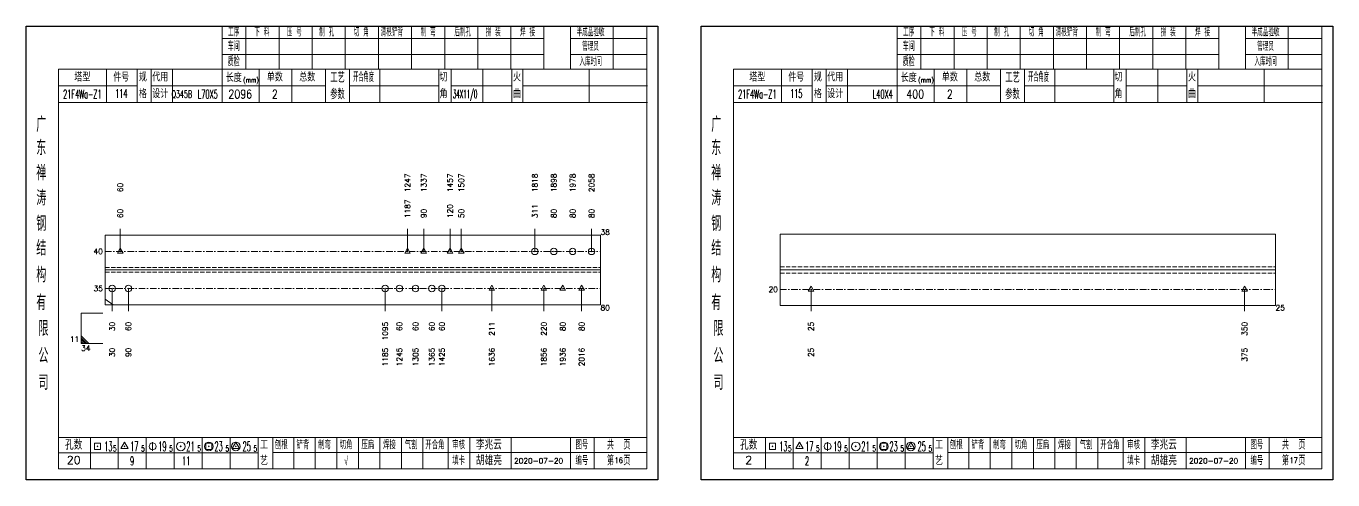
# Model space of a CAD drawing. Extents: x 1310 to 15542, y -76 to 8381.
# Drawn here: x 6198 to 6803, y 5794 to 6004 of the extents above; entities that cross this region are included whole.
import ezdxf
from ezdxf.enums import TextEntityAlignment as Align

# ---------------------------------------------------------------- set-up
doc = ezdxf.new("R2010")
doc.units = 0
doc.header["$MEASUREMENT"] = 0
doc.linetypes.add('一点画线', pattern=[5.2, 3, -1, 0.2, -1])
doc.linetypes.add('虚线', pattern=[2.75, 2, -0.75])
doc.layers.get('0').update_dxf_attribs({"linetype": 'CONTINUOUS', "lineweight": 25})
for name, color, linetype, lineweight in [('1', 7, 'CONTINUOUS', 25), ('4', 7, 'CONTINUOUS', 25), ('5', 7, 'CONTINUOUS', 25)]:
    doc.layers.add(name, color=color, linetype=linetype, lineweight=lineweight)
doc.styles.get("Standard").update_dxf_attribs({"font": 'simplex.shx', "width": 0.7, "height": 3, "bigfont": 'gbhzfs.shx'})

# ---------------------------------------------------------------- blocks, each defined once
blk = doc.blocks.new('孔17.5')
at = {"layer": '5', "color": 7, "linetype": 'Continuous', "lineweight": 13}
for p, q in [((0, 1), (-0.866, -0.5)), ((-0.1, -0.1), (0.1, 0.1)), ((0.1, -0.1), (-0.1, 0.1)), ((0.866, -0.5), (0, 1)), ((-0.866, -0.5), (0.866, -0.5))]:
    blk.add_line(p, q, dxfattribs=at)
blk = doc.blocks.new('孔21.5')
at = {"layer": '5', "color": 7, "linetype": 'Continuous', "lineweight": 13}
for p, q in [((-0.1, -0.1), (0.1, 0.1)), ((0.1, -0.1), (-0.1, 0.1))]:
    blk.add_line(p, q, dxfattribs=at)
blk.add_circle((0, 0), 1, dxfattribs=at)
blk = doc.blocks.new('CTJGK')
at = {"color": 6, "linetype": 'Continuous'}
for p, q in [((0, 209.97), (292.13, 209.97)), ((0, 0), (0, 209.97)), ((292.13, 209.97), (292.13, 0)), ((292.13, 0), (0, 0))]:
    blk.add_line(p, q, dxfattribs=at)

msp = doc.modelspace()

# ---------------------------------------------------------------- linework, layer by layer
at = {"color": 7, "linetype": 'Continuous', "lineweight": 13}
for p, q in [((6241.901, 5899.396), (6241.901, 5909.824)), ((6374.722, 5899.396), (6374.722, 5909.824)), ((6382.222, 5899.396), (6382.222, 5909.824)), ((6394.399, 5899.396), (6394.399, 5909.824)), ((6399.614, 5899.396), (6399.614, 5909.824)), ((6433.611, 5899.396), (6433.611, 5909.824)), ((6459.848, 5899.396), (6459.848, 5909.824)), ((6238.151, 5882.253), (6238.151, 5871.824)), ((6245.651, 5882.253), (6245.651, 5871.824)), ((6364.413, 5882.253), (6364.413, 5871.824)), ((6390.649, 5882.253), (6390.649, 5871.824)), ((6413.716, 5882.253), (6413.716, 5871.824)), ((6437.765, 5882.253), (6437.765, 5871.824)), ((6455.256, 5882.253), (6455.256, 5871.824)), ((6561.322, 5881.824), (6561.322, 5871.824)), ((6761.811, 5881.824), (6761.811, 5871.824)), ((6234.872, 5877.278), (6238.589, 5874.753)), ((6223.872, 5870.824), (6233.872, 5870.824)), ((6223.872, 5870.824), (6223.872, 5856.824)), ((6227.372, 5856.824), (6223.872, 5860.324)), ((6226.497, 5856.824), (6223.872, 5859.449)), ((6225.622, 5856.824), (6223.872, 5858.574)), ((6224.747, 5856.824), (6223.872, 5857.699)), ((6223.872, 5856.824), (6233.872, 5856.824))]:
    msp.add_line(p, q, dxfattribs=at)
at = {"color": 7, "linetype": 'Continuous', "lineweight": 18}
for p, q in [((6234.872, 5906.896), (6234.872, 5874.753)), ((6234.872, 5906.896), (6464.002, 5906.896)), ((6464.002, 5906.896), (6464.002, 5874.753)), ((6547.002, 5907.324), (6547.002, 5874.324)), ((6547.002, 5907.324), (6776.132, 5907.324)), ((6776.132, 5907.324), (6776.132, 5874.324)), ((6234.872, 5890.824), (6464.002, 5890.824)), ((6547.002, 5890.824), (6776.132, 5890.824))]:
    msp.add_line(p, q, dxfattribs=at)
at = {"color": 3, "linetype": '一点画线', "lineweight": 13}
for p, q in [((6234.872, 5899.396), (6464.002, 5899.396)), ((6234.872, 5882.253), (6464.002, 5882.253)), ((6547.002, 5881.824), (6776.132, 5881.824))]:
    msp.add_line(p, q, dxfattribs=at)
at = {"color": 1, "linetype": '虚线', "lineweight": 18}
for p, q in [((6234.872, 5891.896), (6464.002, 5891.896)), ((6547.002, 5892.324), (6776.132, 5892.324)), ((6234.872, 5889.753), (6464.002, 5889.753)), ((6547.002, 5889.324), (6776.132, 5889.324))]:
    msp.add_line(p, q, dxfattribs=at)
at = {"layer": '1', "color": 7, "linetype": 'Continuous', "lineweight": 18}
for p, q in [((6234.872, 5874.753), (6464.002, 5874.753)), ((6547.002, 5874.324), (6776.132, 5874.324))]:
    msp.add_line(p, q, dxfattribs=at)
at = {"layer": '4', "color": 1, "linetype": 'Continuous', "lineweight": 18}
for p, q in [((6198.372, 6003.651), (6198.372, 5793.681)), ((6490.502, 6003.651), (6198.372, 6003.651)), ((6289.002, 6003.651), (6289.002, 5983.811)), ((6300.032, 6003.651), (6300.032, 5983.791)), ((6315.342, 6003.651), (6315.342, 5983.791)), ((6330.662, 6003.651), (6330.662, 5983.791)), ((6345.972, 6003.651), (6345.972, 5983.791)), ((6361.282, 6003.651), (6361.282, 5983.791)), ((6376.592, 6003.651), (6376.592, 5983.791)), ((6391.912, 6003.651), (6391.912, 5983.791)), ((6407.222, 6003.651), (6407.222, 5983.791)), ((6422.532, 6003.651), (6422.532, 5983.791)), ((6437.842, 6003.651), (6437.842, 5983.811)), ((6437.842, 6003.651), (6437.842, 5983.791)), ((6450.122, 6003.651), (6450.122, 5983.791)), ((6469.872, 6003.651), (6469.872, 5983.791)), ((6485.452, 6003.651), (6485.452, 5983.791)), ((6490.502, 5973.851), (6490.502, 6003.651)), ((6510.502, 6003.651), (6510.502, 5793.681)), ((6802.632, 6003.651), (6510.502, 6003.651)), ((6601.132, 6003.651), (6601.132, 5983.811)), ((6612.162, 6003.651), (6612.162, 5983.791)), ((6627.472, 6003.651), (6627.472, 5983.791)), ((6642.792, 6003.651), (6642.792, 5983.791)), ((6658.102, 6003.651), (6658.102, 5983.791)), ((6673.412, 6003.651), (6673.412, 5983.791)), ((6688.722, 6003.651), (6688.722, 5983.791)), ((6704.042, 6003.651), (6704.042, 5983.791)), ((6719.352, 6003.651), (6719.352, 5983.791)), ((6734.662, 6003.651), (6734.662, 5983.791)), ((6749.972, 6003.651), (6749.972, 5983.811)), ((6749.972, 6003.651), (6749.972, 5983.791)), ((6762.252, 6003.651), (6762.252, 5983.791)), ((6782.002, 6003.651), (6782.002, 5983.791)), ((6797.582, 6003.651), (6797.582, 5983.791)), ((6802.632, 5973.851), (6802.632, 6003.651)), ((6437.842, 5997.921), (6289.002, 5997.921)), ((6485.452, 5997.921), (6450.122, 5997.921)), ((6749.972, 5997.921), (6601.132, 5997.921)), ((6797.582, 5997.921), (6762.252, 5997.921)), ((6437.842, 5990.441), (6289.002, 5990.441)), ((6485.452, 5990.441), (6450.122, 5990.441)), ((6749.972, 5990.441), (6601.132, 5990.441)), ((6797.582, 5990.441), (6762.252, 5990.441)), ((6213.382, 5983.791), (6213.382, 5798.731)), ((6485.452, 5983.791), (6213.382, 5983.791)), ((6235.502, 5983.801), (6235.502, 5968.381)), ((6249.652, 5968.381), (6249.652, 5983.791)), ((6256.152, 5968.381), (6256.152, 5983.791)), ((6266.022, 5983.791), (6266.022, 5968.381)), ((6289.002, 5983.811), (6289.002, 5968.381)), ((6306.122, 5983.791), (6306.122, 5968.381)), ((6321.172, 5983.791), (6321.172, 5968.381)), ((6336.872, 5983.791), (6336.872, 5968.381)), ((6347.932, 5983.791), (6347.932, 5968.381)), ((6361.882, 5983.791), (6361.882, 5968.381)), ((6389.182, 5983.791), (6389.182, 5968.381)), ((6394.942, 5983.791), (6394.942, 5968.381)), ((6409.562, 5983.791), (6409.562, 5968.381)), ((6423.022, 5983.791), (6423.022, 5968.381)), ((6428.012, 5983.791), (6428.012, 5968.381)), ((6458.752, 5983.791), (6458.752, 5968.381)), ((6485.452, 5798.731), (6485.452, 5983.791)), ((6525.512, 5983.791), (6525.512, 5798.731)), ((6797.582, 5983.791), (6525.512, 5983.791)), ((6547.632, 5983.801), (6547.632, 5968.381)), ((6561.782, 5968.381), (6561.782, 5983.791)), ((6568.282, 5968.381), (6568.282, 5983.791)), ((6578.152, 5983.791), (6578.152, 5968.381)), ((6601.132, 5983.811), (6601.132, 5968.381)), ((6618.252, 5983.791), (6618.252, 5968.381)), ((6633.302, 5983.791), (6633.302, 5968.381)), ((6649.002, 5983.791), (6649.002, 5968.381)), ((6660.062, 5983.791), (6660.062, 5968.381)), ((6674.012, 5983.791), (6674.012, 5968.381)), ((6701.312, 5983.791), (6701.312, 5968.381)), ((6707.072, 5983.791), (6707.072, 5968.381)), ((6721.692, 5983.791), (6721.692, 5968.381)), ((6735.152, 5983.791), (6735.152, 5968.381)), ((6740.142, 5983.791), (6740.142, 5968.381)), ((6770.882, 5983.791), (6770.882, 5968.381)), ((6797.582, 5798.731), (6797.582, 5983.791)), ((6249.652, 5976.031), (6213.382, 5976.031)), ((6336.872, 5976.081), (6256.152, 5976.081)), ((6347.932, 5976.081), (6389.182, 5976.081)), ((6394.942, 5976.081), (6423.022, 5976.081)), ((6428.012, 5976.081), (6485.632, 5976.081)), ((6490.502, 5793.681), (6490.502, 5973.851)), ((6561.782, 5976.031), (6525.512, 5976.031)), ((6649.002, 5976.081), (6568.282, 5976.081)), ((6660.062, 5976.081), (6701.312, 5976.081)), ((6707.072, 5976.081), (6735.152, 5976.081)), ((6740.142, 5976.081), (6797.762, 5976.081)), ((6802.632, 5793.681), (6802.632, 5973.851)), ((6485.632, 5968.381), (6213.382, 5968.381)), ((6797.762, 5968.381), (6525.512, 5968.381)), ((6213.382, 5813.261), (6485.452, 5813.261)), ((6228.072, 5813.261), (6228.072, 5798.731)), ((6241.002, 5798.731), (6241.002, 5813.261)), ((6253.932, 5813.261), (6253.932, 5798.731)), ((6266.852, 5798.731), (6266.852, 5813.261)), ((6279.782, 5813.261), (6279.782, 5798.731)), ((6292.712, 5798.731), (6292.712, 5813.261)), ((6305.632, 5798.731), (6305.632, 5813.261)), ((6312.502, 5798.731), (6312.502, 5813.261)), ((6322.162, 5798.731), (6322.162, 5813.261)), ((6332.102, 5798.731), (6332.102, 5813.261)), ((6342.042, 5798.731), (6342.042, 5813.261)), ((6351.992, 5798.731), (6351.992, 5813.261)), ((6361.932, 5798.731), (6361.932, 5813.261)), ((6371.872, 5798.731), (6371.872, 5813.261)), ((6381.822, 5798.731), (6381.822, 5813.261)), ((6393.462, 5798.731), (6393.462, 5813.261)), ((6403.612, 5798.731), (6403.612, 5813.261)), ((6422.672, 5798.731), (6422.672, 5813.261)), ((6450.052, 5798.731), (6450.052, 5813.261)), ((6461.012, 5798.731), (6461.012, 5813.261)), ((6525.512, 5813.261), (6797.582, 5813.261)), ((6540.202, 5813.261), (6540.202, 5798.731)), ((6553.132, 5798.731), (6553.132, 5813.261)), ((6566.062, 5813.261), (6566.062, 5798.731)), ((6578.982, 5798.731), (6578.982, 5813.261)), ((6591.912, 5813.261), (6591.912, 5798.731)), ((6604.842, 5798.731), (6604.842, 5813.261)), ((6617.762, 5798.731), (6617.762, 5813.261)), ((6624.632, 5798.731), (6624.632, 5813.261)), ((6634.292, 5798.731), (6634.292, 5813.261)), ((6644.232, 5798.731), (6644.232, 5813.261)), ((6654.172, 5798.731), (6654.172, 5813.261)), ((6664.122, 5798.731), (6664.122, 5813.261)), ((6674.062, 5798.731), (6674.062, 5813.261)), ((6684.002, 5798.731), (6684.002, 5813.261)), ((6693.952, 5798.731), (6693.952, 5813.261)), ((6705.592, 5798.731), (6705.592, 5813.261)), ((6715.742, 5798.731), (6715.742, 5813.261)), ((6734.802, 5798.731), (6734.802, 5813.261)), ((6762.182, 5798.731), (6762.182, 5813.261)), ((6773.142, 5798.731), (6773.142, 5813.261)), ((6305.632, 5806.131), (6213.382, 5806.131)), ((6312.462, 5806.291), (6485.452, 5806.291)), ((6617.762, 5806.131), (6525.512, 5806.131)), ((6624.592, 5806.291), (6797.582, 5806.291)), ((6213.382, 5798.731), (6485.452, 5798.731)), ((6525.512, 5798.731), (6797.582, 5798.731)), ((6198.372, 5793.681), (6490.502, 5793.681)), ((6510.502, 5793.681), (6802.632, 5793.681))]:
    msp.add_line(p, q, dxfattribs=at)
at = {"layer": '4', "color": 7, "linetype": 'Continuous', "lineweight": 13}
for p, q in [((6229.958, 5807.767), (6229.958, 5810.595)), ((6229.958, 5810.595), (6232.786, 5810.595)), ((6232.786, 5807.767), (6229.958, 5807.767)), ((6231.172, 5808.981), (6231.572, 5809.381)), ((6231.572, 5808.981), (6231.172, 5809.381)), ((6232.786, 5810.595), (6232.786, 5807.767)), ((6243.872, 5811.181), (6242.14, 5808.181)), ((6242.14, 5808.181), (6245.604, 5808.181)), ((6243.672, 5808.981), (6244.072, 5809.381)), ((6244.072, 5808.981), (6243.672, 5809.381)), ((6245.604, 5808.181), (6243.872, 5811.181)), ((6256.872, 5811.181), (6256.872, 5807.181)), ((6269.672, 5808.981), (6270.072, 5809.381)), ((6270.072, 5808.981), (6269.672, 5809.381)), ((6281.458, 5807.767), (6281.458, 5810.595)), ((6281.458, 5810.595), (6284.286, 5810.595)), ((6284.286, 5807.767), (6281.458, 5807.767)), ((6282.672, 5808.981), (6283.072, 5809.381)), ((6283.072, 5808.981), (6282.672, 5809.381)), ((6284.286, 5810.595), (6284.286, 5807.767)), ((6295.372, 5811.181), (6293.64, 5808.181)), ((6293.64, 5808.181), (6297.104, 5808.181)), ((6295.172, 5808.981), (6295.572, 5809.381)), ((6295.572, 5808.981), (6295.172, 5809.381)), ((6297.104, 5808.181), (6295.372, 5811.181)), ((6542.088, 5807.767), (6542.088, 5810.595)), ((6542.088, 5810.595), (6544.916, 5810.595)), ((6544.916, 5807.767), (6542.088, 5807.767)), ((6543.302, 5808.981), (6543.702, 5809.381)), ((6543.702, 5808.981), (6543.302, 5809.381)), ((6544.916, 5810.595), (6544.916, 5807.767)), ((6556.002, 5811.181), (6554.27, 5808.181)), ((6554.27, 5808.181), (6557.734, 5808.181)), ((6555.802, 5808.981), (6556.202, 5809.381)), ((6556.202, 5808.981), (6555.802, 5809.381)), ((6557.734, 5808.181), (6556.002, 5811.181)), ((6569.002, 5811.181), (6569.002, 5807.181)), ((6581.802, 5808.981), (6582.202, 5809.381)), ((6582.202, 5808.981), (6581.802, 5809.381)), ((6593.588, 5807.767), (6593.588, 5810.595)), ((6593.588, 5810.595), (6596.416, 5810.595)), ((6596.416, 5807.767), (6593.588, 5807.767)), ((6594.802, 5808.981), (6595.202, 5809.381)), ((6595.202, 5808.981), (6594.802, 5809.381)), ((6596.416, 5810.595), (6596.416, 5807.767)), ((6607.502, 5811.181), (6605.77, 5808.181)), ((6605.77, 5808.181), (6609.234, 5808.181)), ((6607.302, 5808.981), (6607.702, 5809.381)), ((6607.702, 5808.981), (6607.302, 5809.381)), ((6609.234, 5808.181), (6607.502, 5811.181))]:
    msp.add_line(p, q, dxfattribs=at)
for centre, radius in [((6256.872, 5809.181), 1.6), ((6269.872, 5809.181), 2), ((6282.872, 5809.181), 2), ((6295.372, 5809.181), 2), ((6569.002, 5809.181), 1.6), ((6582.002, 5809.181), 2), ((6595.002, 5809.181), 2), ((6607.502, 5809.181), 2)]:
    msp.add_circle(centre, radius, dxfattribs=at)

# ---------------------------------------------------------------- block references
at = {"color": 0, "linetype": 'Continuous'}
for p in [(6198.372, 5793.681), (6510.502, 5793.681)]:
    msp.add_blockref('CTJGK', p, dxfattribs=at)
at = {"color": 8, "linetype": 'Continuous', "lineweight": 9, "xscale": 1.5, "yscale": 1.5, "zscale": 1.5}
for name, p in [('孔17.5', (6241.901, 5899.396)), ('孔17.5', (6374.722, 5899.396)), ('孔17.5', (6382.222, 5899.396)), ('孔17.5', (6394.399, 5899.396)), ('孔17.5', (6399.614, 5899.396)), ('孔21.5', (6433.611, 5899.396)), ('孔21.5', (6442.357, 5899.396)), ('孔21.5', (6451.102, 5899.396)), ('孔21.5', (6459.848, 5899.396))]:
    msp.add_blockref(name, p, dxfattribs=at)
at = {"layer": '1', "color": 8, "linetype": 'Continuous', "lineweight": 9, "xscale": 1.5, "yscale": 1.5, "zscale": 1.5}
for name, p in [('孔21.5', (6238.151, 5882.253)), ('孔21.5', (6245.651, 5882.253)), ('孔21.5', (6364.413, 5882.253)), ('孔21.5', (6370.972, 5882.253)), ('孔21.5', (6378.472, 5882.253)), ('孔21.5', (6385.972, 5882.253)), ('孔21.5', (6390.649, 5882.253)), ('孔17.5', (6413.716, 5882.253)), ('孔17.5', (6437.765, 5882.253)), ('孔17.5', (6446.511, 5882.253)), ('孔17.5', (6455.256, 5882.253)), ('孔17.5', (6561.322, 5881.824)), ('孔17.5', (6761.811, 5881.824))]:
    msp.add_blockref(name, p, dxfattribs=at)

# ---------------------------------------------------------------- texts
at = {"color": 7, "linetype": 'Continuous', "lineweight": 13}
for s, p in [('1247', (6374.722, 5926.824)), ('1337', (6382.222, 5926.824)), ('1457', (6394.399, 5926.824)), ('1507', (6399.614, 5926.824)), ('1818', (6433.611, 5926.824)), ('1898', (6442.357, 5926.824)), ('1978', (6451.102, 5926.824)), ('2058', (6459.848, 5926.824)), ('60', (6241.901, 5926.824))]:
    msp.add_text(s, height=2.5, rotation=90, dxfattribs=at).set_placement(p, align=Align.MIDDLE_LEFT)
at = {"color": 8, "linetype": 'Continuous', "lineweight": 9}
for s, p in [('1187', (6374.722, 5914.824)), ('60', (6241.901, 5914.824)), ('90', (6382.222, 5914.824)), ('120', (6394.399, 5914.824)), ('50', (6399.614, 5914.824)), ('311', (6433.611, 5914.824)), ('80', (6442.357, 5914.824)), ('80', (6451.102, 5914.824)), ('80', (6459.848, 5914.824))]:
    msp.add_text(s, height=2.5, rotation=90, dxfattribs=at).set_placement(p, align=Align.MIDDLE_LEFT)
at = {"color": 7, "linetype": 'Continuous', "lineweight": 13}
msp.add_text('38', height=2.5, dxfattribs=at).set_placement((6464.002, 5908.324), align=Align.MIDDLE_LEFT)
for s, p in [('40', (6233.872, 5899.396)), ('35', (6233.872, 5882.253)), ('20', (6546.002, 5881.824))]:
    msp.add_text(s, height=2.5, dxfattribs=at).set_placement(p, align=Align.MIDDLE_RIGHT)
msp.add_text('11', height=2.5, dxfattribs=at).set_placement((6222.872, 5856.824), align=Align.BOTTOM_RIGHT)
msp.add_text('34', height=2.5, dxfattribs=at).set_placement((6223.872, 5855.824), align=Align.TOP_LEFT)
at = {"layer": '1', "color": 7, "linetype": 'Continuous', "lineweight": 13}
for s, p in [('80', (6464.002, 5873.324)), ('25', (6776.132, 5873.324))]:
    msp.add_text(s, height=2.5, dxfattribs=at).set_placement(p, align=Align.MIDDLE_LEFT)
at = {"layer": '1', "color": 8, "linetype": 'Continuous', "lineweight": 9}
for s, p in [('30', (6238.151, 5866.824)), ('60', (6245.651, 5866.824)), ('1095', (6364.413, 5866.824)), ('60', (6370.972, 5866.824)), ('60', (6378.472, 5866.824)), ('60', (6385.972, 5866.824)), ('60', (6390.649, 5866.824)), ('211', (6413.716, 5866.824)), ('220', (6437.765, 5866.824)), ('80', (6446.511, 5866.824)), ('80', (6455.256, 5866.824)), ('25', (6561.322, 5866.824)), ('350', (6761.811, 5866.824))]:
    msp.add_text(s, height=2.5, rotation=90, dxfattribs=at).set_placement(p, align=Align.MIDDLE_RIGHT)
at = {"layer": '1', "color": 7, "linetype": 'Continuous', "lineweight": 13}
for s, p in [('30', (6238.151, 5854.824)), ('90', (6245.651, 5854.824)), ('1185', (6364.413, 5854.824)), ('1245', (6370.972, 5854.824)), ('1305', (6378.472, 5854.824)), ('1365', (6385.972, 5854.824)), ('1425', (6390.649, 5854.824)), ('1636', (6413.716, 5854.824)), ('1856', (6437.765, 5854.824)), ('1936', (6446.511, 5854.824)), ('2016', (6455.256, 5854.824)), ('25', (6561.322, 5854.824)), ('375', (6761.811, 5854.824))]:
    msp.add_text(s, height=2.5, rotation=90, dxfattribs=at).set_placement(p, align=Align.MIDDLE_RIGHT)
at = {"layer": '4', "color": 1, "linetype": 'Continuous', "lineweight": 25}
for s, height, width, p in [('工序', 3.7, 0.7, (6294.372, 6000.781)), ('下 料', 3.7, 0.7, (6307.372, 6000.781)), ('压 号', 3.7, 0.7, (6322.372, 6000.781)), ('制 孔', 3.7, 0.7, (6337.372, 6000.781)), ('切 角', 3.7, 0.7, (6353.372, 6000.781)), ('清根铲背 ', 3.7, 0.7, (6368.372, 6000.781)), (' 制 弯', 3.7, 0.7, (6383.372, 6000.781)), (' 后制孔', 3.7, 0.7, (6399.372, 6000.781)), ('拼 装', 3.7, 0.7, (6414.372, 6000.781)), (' 焊 接', 3.7, 0.7, (6429.372, 6000.781)), ('半成品验收', 3.7, 0.7, (6459.372, 6000.781)), ('工序', 3.7, 0.7, (6606.502, 6000.781)), ('下 料', 3.7, 0.7, (6619.502, 6000.781)), ('压 号', 3.7, 0.7, (6634.502, 6000.781)), ('制 孔', 3.7, 0.7, (6649.502, 6000.781)), ('切 角', 3.7, 0.7, (6665.502, 6000.781)), ('清根铲背 ', 3.7, 0.7, (6680.502, 6000.781)), (' 制 弯', 3.7, 0.7, (6695.502, 6000.781)), (' 后制孔', 3.7, 0.7, (6711.502, 6000.781)), ('拼 装', 3.7, 0.7, (6726.502, 6000.781)), (' 焊 接', 3.7, 0.7, (6741.502, 6000.781)), ('半成品验收', 3.7, 0.7, (6771.502, 6000.781)), ('车间', 4, 0.7, (6294.372, 5994.181)), ('管理员', 3.7, 0.7, (6459.372, 5994.181)), ('车间', 4, 0.7, (6606.502, 5994.181)), ('管理员', 3.7, 0.7, (6771.502, 5994.181)), ('质检', 4, 0.7, (6294.372, 5987.121)), ('入库时间', 3.7, 0.7, (6459.372, 5987.121)), ('质检', 4, 0.7, (6606.502, 5987.121)), ('入库时间', 3.7, 0.7, (6771.502, 5987.121)), ('工艺', 4.8, 0.7, (6342.372, 5979.941)), ('开合角度', 4, 0.6, (6354.372, 5979.941)), ('工艺', 4.8, 0.7, (6654.502, 5979.941)), ('开合角度', 4, 0.6, (6666.502, 5979.941)), ('(mm)', 2.24, 0.7, (6302.372, 5978.681)), ('(mm)', 2.24, 0.7, (6614.502, 5978.681)), ('21F4Wa-Z1', 4, 0.5, (6224.372, 5972.201)), ('114', 4, 0.5, (6242.372, 5972.451)), ('Q345B', 3.5, 0.5, (6270.372, 5972.181)), ('L70X5', 4, 0.5, (6282.372, 5972.181)), ('2096', 4, 0.8, (6297.372, 5972.231)), ('2', 4, 0.8, (6313.372, 5972.231)), ('参数', 4.8, 0.7, (6342.372, 5972.231)), ('34X11/0', 3.8, 0.4, (6401.372, 5972.231)), ('21F4Wa-Z1', 4, 0.5, (6536.502, 5972.201)), ('115', 4, 0.5, (6554.502, 5972.451)), ('L40X4', 4, 0.5, (6594.502, 5972.181)), ('400', 4, 0.8, (6609.502, 5972.231)), ('2', 4, 0.8, (6625.502, 5972.231)), ('参数', 4.8, 0.7, (6654.502, 5972.231)), ('广', 6.96, 0.7, (6205.372, 5958.151)), ('广', 6.96, 0.7, (6517.502, 5958.151)), ('东', 6.96, 0.7, (6205.372, 5947.361)), ('东', 6.96, 0.7, (6517.502, 5947.361)), ('禅', 6.96, 0.7, (6205.372, 5935.771)), ('禅', 6.96, 0.7, (6517.502, 5935.771)), ('涛', 6.96, 0.7, (6205.372, 5924.171)), ('涛', 6.96, 0.7, (6517.502, 5924.171)), ('钢', 6.96, 0.7, (6205.372, 5912.281)), ('钢', 6.96, 0.7, (6517.502, 5912.281)), ('结', 6.96, 0.7, (6205.372, 5900.971)), ('结', 6.96, 0.7, (6517.502, 5900.971)), ('构', 6.96, 0.7, (6205.372, 5888.591)), ('构', 6.96, 0.7, (6517.502, 5888.591)), ('有', 6.96, 0.7, (6205.372, 5875.781)), ('有', 6.96, 0.7, (6517.502, 5875.781)), ('限', 6.96, 0.7, (6206.372, 5863.781)), ('限', 6.96, 0.7, (6518.502, 5863.781)), ('公', 6.96, 0.7, (6206.372, 5851.241)), ('公', 6.96, 0.7, (6518.502, 5851.241)), ('司', 6.96, 0.7, (6206.372, 5838.761)), ('司', 6.96, 0.7, (6518.502, 5838.761)), ('13', 4.47, 0.5, (6236.372, 5809.181)), ('5', 2.68, 0.6, (6239.372, 5808.181)), ('17', 4.47, 0.5, (6248.372, 5809.181)), ('5', 2.68, 0.6, (6252.372, 5808.181)), ('19', 4.47, 0.5, (6261.372, 5809.181)), ('5', 2.68, 0.6, (6265.372, 5808.181)), ('21', 4.47, 0.5, (6274.372, 5809.181)), ('5', 2.68, 0.6, (6278.372, 5808.181)), ('23', 4.47, 0.5, (6287.372, 5809.181)), ('5', 2.68, 0.6, (6291.372, 5808.181)), ('25', 4.47, 0.5, (6300.372, 5809.181)), ('5', 2.68, 0.6, (6304.372, 5808.181)), ('刨根', 3.7, 0.8, (6316.372, 5809.781)), ('铲背', 3.7, 0.8, (6326.372, 5809.781)), ('制弯', 3.7, 0.8, (6336.372, 5809.781)), ('切角', 3.7, 0.8, (6346.372, 5809.781)), ('压扁', 3.7, 0.8, (6356.372, 5809.781)), ('焊接', 3.7, 0.8, (6366.372, 5809.781)), ('气割', 3.7, 0.8, (6376.372, 5809.781)), ('开合角', 3.7, 0.8, (6387.372, 5809.781)), ('审核', 3.7, 0.8, (6398.372, 5809.781)), ('图号', 3.7, 0.8, (6455.372, 5809.781)), ('共  页', 4, 0.8, (6472.372, 5809.781)), ('13', 4.47, 0.5, (6548.502, 5809.181)), ('5', 2.68, 0.6, (6551.502, 5808.181)), ('17', 4.47, 0.5, (6560.502, 5809.181)), ('5', 2.68, 0.6, (6564.502, 5808.181)), ('19', 4.47, 0.5, (6573.502, 5809.181)), ('5', 2.68, 0.6, (6577.502, 5808.181)), ('21', 4.47, 0.5, (6586.502, 5809.181)), ('5', 2.68, 0.6, (6590.502, 5808.181)), ('23', 4.47, 0.5, (6599.502, 5809.181)), ('5', 2.68, 0.6, (6603.502, 5808.181)), ('25', 4.47, 0.5, (6612.502, 5809.181)), ('5', 2.68, 0.6, (6616.502, 5808.181)), ('刨根', 3.7, 0.8, (6628.502, 5809.781)), ('铲背', 3.7, 0.8, (6638.502, 5809.781)), ('制弯', 3.7, 0.8, (6648.502, 5809.781)), ('切角', 3.7, 0.8, (6658.502, 5809.781)), ('压扁', 3.7, 0.8, (6668.502, 5809.781)), ('焊接', 3.7, 0.8, (6678.502, 5809.781)), ('气割', 3.7, 0.8, (6688.502, 5809.781)), ('开合角', 3.7, 0.8, (6699.502, 5809.781)), ('审核', 3.7, 0.8, (6710.502, 5809.781)), ('图号', 3.7, 0.8, (6767.502, 5809.781)), ('共  页', 4, 0.8, (6784.502, 5809.781)), ('9', 4, 0.5, (6247.372, 5802.431)), ('11', 4, 0.5, (6272.372, 5802.431)), ('√', 4, 0.6, (6346.372, 5802.511)), ('填卡', 3.7, 0.8, (6398.372, 5802.511)), ('编号', 3.7, 0.8, (6455.372, 5802.511)), ('第  页', 4, 0.8, (6472.372, 5802.511)), ('2', 4, 0.5, (6559.502, 5802.431)), ('填卡', 3.7, 0.8, (6710.502, 5802.511)), ('编号', 3.7, 0.8, (6767.502, 5802.511)), ('第  页', 4, 0.8, (6784.502, 5802.511))]:
    msp.add_text(s, height=height, dxfattribs=dict(at, width=width)).set_placement(p, align=Align.MIDDLE_CENTER)
for s, height, p in [('单数', 3.7, (6313.372, 5979.941)), ('总数', 3.7, (6328.372, 5979.941)), ('单数', 3.7, (6625.502, 5979.941)), ('总数', 3.7, (6640.502, 5979.941)), ('塔型', 3.7, (6224.372, 5979.911)), ('件号', 3.7, (6242.372, 5979.911)), ('规', 3.7, (6252.372, 5979.941)), ('代用', 3.7, (6260.372, 5979.941)), ('长度', 3.7, (6294.372, 5979.681)), ('切', 3.7, (6391.372, 5979.941)), ('火', 3.7, (6425.372, 5979.941)), ('塔型', 3.7, (6536.502, 5979.911)), ('件号', 3.7, (6554.502, 5979.911)), ('规', 3.7, (6564.502, 5979.941)), ('代用', 3.7, (6572.502, 5979.941)), ('长度', 3.7, (6606.502, 5979.681)), ('切', 3.7, (6703.502, 5979.941)), ('火', 3.7, (6737.502, 5979.941)), ('格', 3.7, (6252.372, 5972.231)), ('设计', 3.7, (6260.372, 5972.231)), ('角', 3.7, (6391.372, 5972.231)), ('曲', 3.7, (6425.372, 5972.231)), ('格', 3.7, (6564.502, 5972.231)), ('设计', 3.7, (6572.502, 5972.231)), ('角', 3.7, (6703.502, 5972.231)), ('曲', 3.7, (6737.502, 5972.231)), ('孔数', 4, (6220.372, 5809.701)), ('工', 3.7, (6308.372, 5809.781)), ('李兆云', 4, (6412.372, 5809.781)), ('孔数', 4, (6532.502, 5809.701)), ('工', 3.7, (6620.502, 5809.781)), ('李兆云', 4, (6724.502, 5809.781)), ('20', 3.7, (6220.372, 5802.871)), ('艺', 3.7, (6308.372, 5802.431)), ('胡雄亮', 4, (6412.372, 5802.511)), ('2020-07-20', 2.5, (6435.372, 5802.511)), ('2', 3.7, (6532.502, 5802.871)), ('艺', 3.7, (6620.502, 5802.431)), ('胡雄亮', 4, (6724.502, 5802.511)), ('2020-07-20', 2.5, (6747.502, 5802.511))]:
    msp.add_text(s, height=height, dxfattribs=at).set_placement(p, align=Align.MIDDLE_CENTER)
at = {"layer": '4', "color": 6, "linetype": 'Continuous', "lineweight": 25, "width": 0.8}
for s, p in [('16', (6472.397, 5802.739)), ('17', (6784.527, 5802.739))]:
    msp.add_text(s, height=2.5, dxfattribs=at).set_placement(p, align=Align.MIDDLE_CENTER)

doc.saveas('drawing.dxf')
